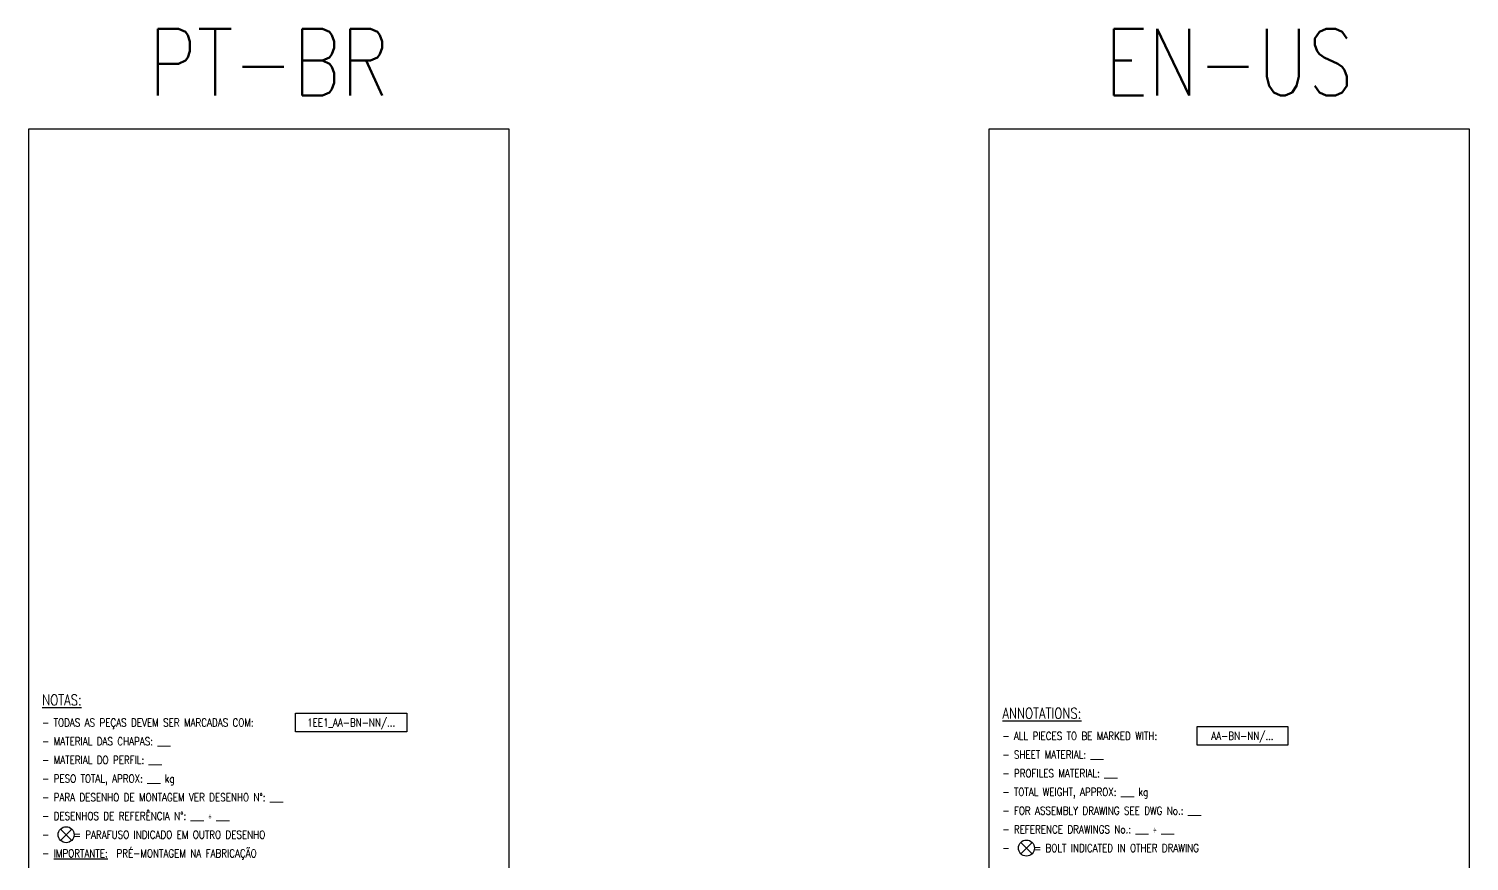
# Model space of a CAD drawing. Header units: millimetres. Extents: x -720 to -180, y 0 to 611.
# Drawn here: x -720 to -180, y 300 to 611 of the extents above; entities that cross this region are included whole.
import ezdxf
from ezdxf.enums import TextEntityAlignment as Align
from ezdxf.lldxf.tags import DXFTag

# ---------------------------------------------------------------- set-up
doc = ezdxf.new("R2010")
doc.units = ezdxf.units.MM
doc.header["$LTSCALE"] = 0.5
doc.layers.get('0').update_dxf_attribs({"color": 3})
for name, color, linetype in [('CONTORNI', 2, 'Continuous'), ('NASCOSTE', 6, 'HIDDEN'), ('NOTE', 3, 'Continuous'), ('QUOTE', 3, 'Continuous'), ('SOTTILI', 1, 'Continuous'), ('TESTI', 4, 'Continuous')]:
    doc.layers.add(name, color=color, linetype=linetype)
doc.styles.add('ROMAND', font='romand.shx', dxfattribs={"width": 0.8})
doc.styles.get("Standard").update_dxf_attribs({"font": 'romans.shx', "width": 0.8})
tags = doc.linetypes.add('HIDDEN', pattern=[9.525, 6.35, -3.175]).pattern_tags.tags
tags[6:7] = [DXFTag(74, 4), DXFTag(75, 0), DXFTag(340, '0'), DXFTag(46, 1.0), DXFTag(50, 0.0), DXFTag(44, 0.0), DXFTag(45, 0.0)]
tags[4:5] = [DXFTag(74, 4), DXFTag(75, 0), DXFTag(340, '0'), DXFTag(46, 1.0), DXFTag(50, 0.0), DXFTag(44, 0.0), DXFTag(45, 0.0)]

# ---------------------------------------------------------------- blocks, each defined once
blk = doc.blocks.new('1418104')
at = {"layer": 'NASCOSTE'}
for p, q in [((6.88, 3.62), (11.12, -0.62)), ((6.88, -0.62), (11.12, 3.62))]:
    blk.add_line(p, q, dxfattribs=at)
blk.add_circle((9, 1.5), 3, dxfattribs=at)
at = {"layer": 'TESTI', "width": 0.8}
blk.add_text('-     = BOLT INDICATED IN OTHER DRAWING', height=3, dxfattribs=at).set_placement((0, 0))
blk = doc.blocks.new('A$C244a8b43')
at = {"layer": 'NASCOSTE'}
for p, q in [((6.88, 3.62), (11.12, -0.62)), ((6.88, -0.62), (11.12, 3.62))]:
    blk.add_line(p, q, dxfattribs=at)
blk.add_circle((9, 1.5), 3, dxfattribs=at)
at = {"layer": 'TESTI', "width": 0.8}
blk.add_text('-     = PARAFUSO INDICADO EM OUTRO DESENHO', height=3, dxfattribs=at).set_placement((0, 0))

msp = doc.modelspace()

# ---------------------------------------------------------------- linework, layer by layer
for points in [[(-720, 574), (-540, 574), (-540, 0), (-720, 0)], [(-360, 574), (-180, 574), (-180, 0), (-360, 0)]]:
    msp.add_lwpolyline(points, close=True)
at = {"layer": 'SOTTILI'}
for points in [[(-620, 355), (-578.29, 355), (-578.29, 348), (-620, 348)], [(-282, 350), (-248, 350), (-248, 343), (-282, 343)]]:
    msp.add_lwpolyline(points, close=True, dxfattribs=at)

# ---------------------------------------------------------------- block references
for name, p in [('A$C244a8b43', (-715, 308)), ('1418104', (-355, 303))]:
    msp.add_blockref(name, p)

# ---------------------------------------------------------------- texts
at = {"layer": 'CONTORNI', "style": 'ROMAND', "width": 0.8}
for s, p in [('1EE1_AA-BN-NN/...', (-599.14, 350)), ('AA-BN-NN/...', (-265, 345))]:
    msp.add_text(s, height=3, dxfattribs=at).set_placement(p, align=Align.CENTER)
for s, p in [('- PESO TOTAL, APROX: ___ kg ', (-715, 329)), ('- TOTAL WEIGHT, APPROX: ___ kg', (-355, 324))]:
    msp.add_text(s, height=3, dxfattribs=at).set_placement(p)
at = {"layer": 'NOTE', "style": 'ROMAND', "width": 0.8}
for s, p in [('%%uNOTAS:%%u', (-715, 358)), ('%%uANNOTATIONS:%%u', (-355, 353))]:
    msp.add_text(s, height=4, dxfattribs=at).set_placement(p)
at = {"layer": 'QUOTE', "color": 4, "char_height": 25, "attachment_point": 5}
for s, insert in [('\\A1;PT-BR', (-630, 599)), ('\\A1;EN-US', (-270, 599))]:
    msp.add_mtext(s, dxfattribs=dict(at, insert=insert))
at = {"layer": 'TESTI', "width": 0.8}
for s, p in [('- TODAS AS PEÇAS DEVEM SER MARCADAS COM:', (-715, 350)), ('- MATERIAL DAS CHAPAS: ___', (-715, 343)), ('- ALL PIECES TO BE MARKED WITH:', (-355, 345)), ('- SHEET MATERIAL: ___', (-355, 338)), ('- MATERIAL DO PERFIL: ___', (-715, 336)), ('- PROFILES MATERIAL: ___', (-355, 331)), ('- PARA DESENHO DE MONTAGEM VER DESENHO N°: ___', (-715, 322)), ('- DESENHOS DE REFERÊNCIA N°: ___ ÷ ___', (-715, 315)), ('- FOR ASSEMBLY DRAWING SEE DWG No.: ___', (-355, 317)), ('- REFERENCE DRAWINGS No.: ___ ÷ ___', (-355, 310)), ('- %%UIMPORTANTE:%%U  PRÉ-MONTAGEM NA FABRICAÇÃO', (-715, 301))]:
    msp.add_text(s, height=3, dxfattribs=at).set_placement(p)

doc.saveas('drawing.dxf')
